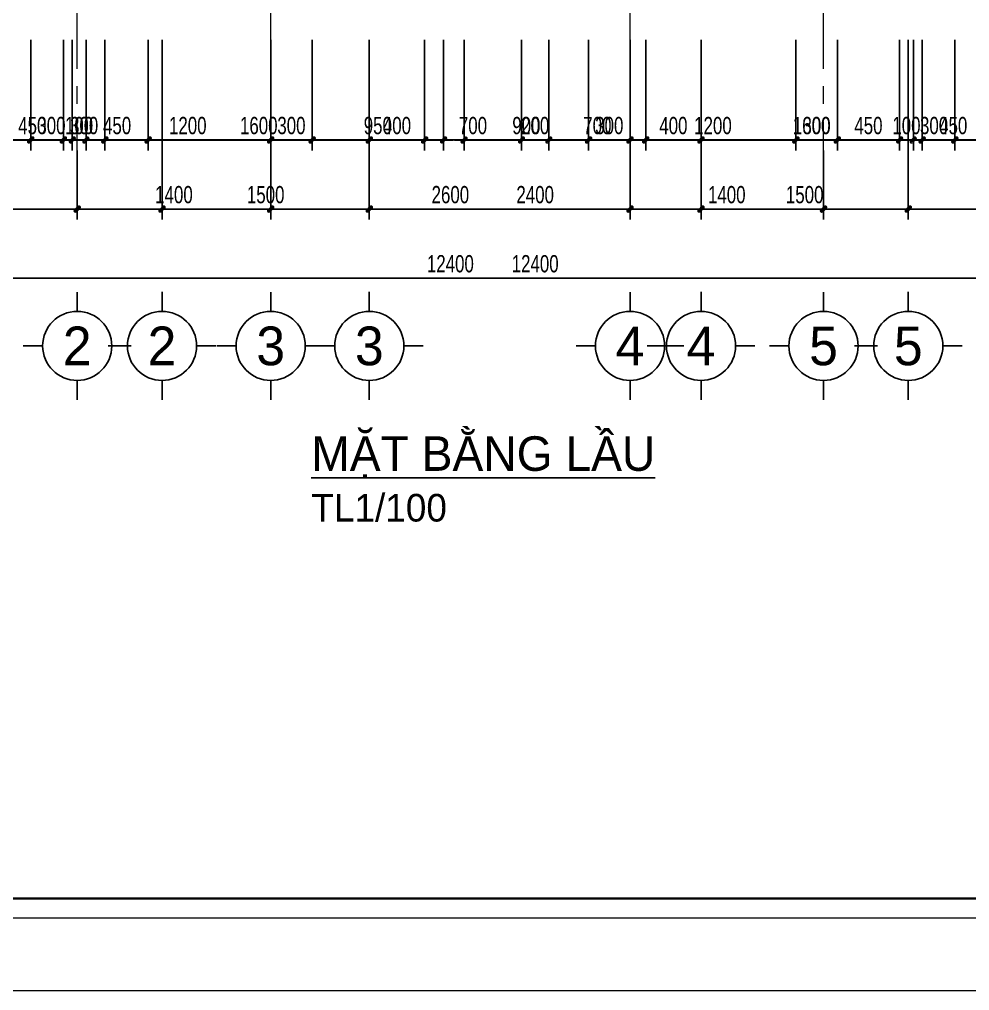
# Model space of a CAD drawing. Header units: inches. Extents: x 88947 to 296847, y 35049 to 161062.
# Drawn here: x 188830 to 195705, y 56051 to 63079 of the extents above; entities that cross this region are included whole.
import ezdxf
from ezdxf.enums import TextEntityAlignment as Align

# ---------------------------------------------------------------- set-up
doc = ezdxf.new("R2010")
doc.units = ezdxf.units.IN
doc.header["$MEASUREMENT"] = 0
doc.header["$PDMODE"] = 1
doc.linetypes.add('ACAD_ISO03W100', pattern=[30, 12, -18])
doc.linetypes.add('CENTER', pattern=[50.8, 31.75, -6.35, 6.35, -6.35])
for name, color, linetype, lineweight in [('A-Dims', 145, 'Continuous', 25), ('A-Text', 30, 'Continuous', 9), ('A-Wall', 2, 'Continuous', 35), ('DIM', 7, 'Continuous', 25), ('GHICHU', 40, 'Continuous', 18), ('KHUNG 2', 144, 'Continuous', 18), ('NETMANH', 192, 'Continuous', 18), ('TRUC', 252, 'ACAD_ISO03W100', 13)]:
    doc.layers.add(name, color=color, linetype=linetype, lineweight=lineweight)
doc.layers.add('text', color=2, linetype='Continuous')
doc.styles.add('FRANKO', font='VFRANKO.TTF')
doc.styles.add('VHELVEN', font='VHELVEN.TTF')
doc.styles.add('VNI-HELVE-CONDENSE', font='VNARIAL.TTF', dxfattribs={"width": 0.7})
doc.dimstyles.new('TAS-100', dxfattribs={"dimscale": 50, "dimtxt": 2.5, "dimasz": 0.7, "dimexe": 1.5, "dimexo": 1.5, "dimgap": 0.8, "dimtad": 1, "dimdec": 0, "dimzin": 3, "dimdsep": 46, "dimtxsty": 'VNI-HELVE-CONDENSE', "dimblk": 'TICK', "dimcen": 2.5, "dimclrt": 71, "dimazin": 2, "dimtfac": 0.75, "dimtdec": 0, "dimtix": 1, "dimtmove": 2, "dimatfit": 2, "dimldrblk": 'TICK123', "dimfxl": 1.5, "dimtolj": 1, "dimtzin": 0, "dimarcsym": 0})

# ---------------------------------------------------------------- blocks, each defined once
blk = doc.blocks.new('TICK')
at = {"layer": 'A-Dims', "color": 1}
for p, q in [((-2, 0), (2, 0)), ((0, 1.5), (0, -1.5))]:
    blk.add_line(p, q, dxfattribs=at)
at = {"layer": 'A-Dims', "color": 1, "const_width": 0.788}
blk.add_lwpolyline([(-0.33, -0.35), (0.38, 0.38)], dxfattribs=at)
at = {"layer": 'A-Dims', "color": 1, "const_width": 0.394}
for points in [[(0.24, 0.52, -0.414214), (0.52, 0.52, -1)], [(0.52, 0.52, -0.414214), (0.52, 0.24, -1)], [(-0.47, -0.21, 0.414214), (-0.47, -0.49, 1)], [(-0.47, -0.49, 0.414214), (-0.19, -0.49, 1)]]:
    blk.add_lwpolyline(points, format="xyb", dxfattribs=at)
blk = doc.blocks.new('*D310')
at = {"layer": 'Defpoints', "color": 0}
for p in [(185747.7, 62206.8), (189247.7, 62206.8), (189247.7, 61706.8)]:
    blk.add_point(p, dxfattribs=at)
at = {"layer": 'DIM', "color": 0, "lineweight": -2}
for p, q in [((185747.7, 62131.8), (185747.7, 61631.8)), ((189247.7, 62131.8), (189247.7, 61631.8)), ((185782.7, 61706.8), (189212.7, 61706.8))]:
    blk.add_line(p, q, dxfattribs=at)
at = {"layer": 'DIM', "color": 0, "lineweight": -2, "xscale": 35, "yscale": 35, "zscale": 35, "rotation": 180}
blk.add_blockref('TICK', (185747.7, 61706.8), dxfattribs=at)
at = {"layer": 'DIM', "color": 0, "lineweight": -2, "xscale": 35, "yscale": 35, "zscale": 35}
blk.add_blockref('TICK', (189247.7, 61706.8), dxfattribs=at)
at = {"layer": 'DIM', "color": 71, "insert": (187497.7, 61810.7), "char_height": 125, "attachment_point": 5, "style": 'VNI-HELVE-CONDENSE'}
blk.add_mtext('\\A1;3500', dxfattribs=at)
blk = doc.blocks.new('TICK123')
at = {"layer": 'A-Dims', "color": 1}
blk.add_lwpolyline([(0.05, 0, 0, 0.84, 0), (-2.11, 0, 8.4, 8.4, 0)], format="xyseb", dxfattribs=at)
blk = doc.blocks.new('*D311')
at = {"layer": 'Defpoints', "color": 0}
for p in [(189247.7, 62206.8), (190647.7, 62206.8), (190647.7, 61706.8)]:
    blk.add_point(p, dxfattribs=at)
at = {"layer": 'DIM', "color": 0, "lineweight": -2}
for p, q in [((189247.7, 62131.8), (189247.7, 61631.8)), ((190647.7, 62131.8), (190647.7, 61631.8)), ((189282.7, 61706.8), (190612.7, 61706.8))]:
    blk.add_line(p, q, dxfattribs=at)
at = {"layer": 'DIM', "color": 0, "lineweight": -2, "xscale": 35, "yscale": 35, "zscale": 35, "rotation": 180}
blk.add_blockref('TICK', (189247.7, 61706.8), dxfattribs=at)
at = {"layer": 'DIM', "color": 0, "lineweight": -2, "xscale": 35, "yscale": 35, "zscale": 35}
blk.add_blockref('TICK', (190647.7, 61706.8), dxfattribs=at)
at = {"layer": 'DIM', "color": 71, "insert": (189947.7, 61810.6), "char_height": 125, "attachment_point": 5, "style": 'VNI-HELVE-CONDENSE'}
blk.add_mtext('\\A1;1400', dxfattribs=at)
blk = doc.blocks.new('*D312')
at = {"layer": 'Defpoints', "color": 0}
for p in [(190647.7, 62206.8), (193247.7, 62206.8), (193247.7, 61706.8)]:
    blk.add_point(p, dxfattribs=at)
at = {"layer": 'DIM', "color": 0, "lineweight": -2}
for p, q in [((190647.7, 62131.8), (190647.7, 61631.8)), ((193247.7, 62131.8), (193247.7, 61631.8)), ((190682.7, 61706.8), (193212.7, 61706.8))]:
    blk.add_line(p, q, dxfattribs=at)
at = {"layer": 'DIM', "color": 0, "lineweight": -2, "xscale": 35, "yscale": 35, "zscale": 35, "rotation": 180}
blk.add_blockref('TICK', (190647.7, 61706.8), dxfattribs=at)
at = {"layer": 'DIM', "color": 0, "lineweight": -2, "xscale": 35, "yscale": 35, "zscale": 35}
blk.add_blockref('TICK', (193247.7, 61706.8), dxfattribs=at)
at = {"layer": 'DIM', "color": 71, "insert": (191947.7, 61810.6), "char_height": 125, "attachment_point": 5, "style": 'VNI-HELVE-CONDENSE'}
blk.add_mtext('\\A1;2600', dxfattribs=at)
blk = doc.blocks.new('*D313')
at = {"layer": 'Defpoints', "color": 0}
for p in [(193247.7, 62206.8), (194647.7, 62206.8), (194647.7, 61706.8)]:
    blk.add_point(p, dxfattribs=at)
at = {"layer": 'DIM', "color": 0, "lineweight": -2}
for p, q in [((193247.7, 62131.8), (193247.7, 61631.8)), ((194647.7, 62131.8), (194647.7, 61631.8)), ((193282.7, 61706.8), (194612.7, 61706.8))]:
    blk.add_line(p, q, dxfattribs=at)
at = {"layer": 'DIM', "color": 0, "lineweight": -2, "xscale": 35, "yscale": 35, "zscale": 35, "rotation": 180}
blk.add_blockref('TICK', (193247.7, 61706.8), dxfattribs=at)
at = {"layer": 'DIM', "color": 0, "lineweight": -2, "xscale": 35, "yscale": 35, "zscale": 35}
blk.add_blockref('TICK', (194647.7, 61706.8), dxfattribs=at)
at = {"layer": 'DIM', "color": 71, "insert": (193947.7, 61810.6), "char_height": 125, "attachment_point": 5, "style": 'VNI-HELVE-CONDENSE'}
blk.add_mtext('\\A1;1400', dxfattribs=at)
blk = doc.blocks.new('*D314')
at = {"layer": 'Defpoints', "color": 0}
for p in [(194647.7, 62206.8), (198147.7, 62206.8), (198147.7, 61706.8)]:
    blk.add_point(p, dxfattribs=at)
at = {"layer": 'DIM', "color": 0, "lineweight": -2}
for p, q in [((194647.7, 62131.8), (194647.7, 61631.8)), ((198147.7, 62131.8), (198147.7, 61631.8)), ((194682.7, 61706.8), (198112.7, 61706.8))]:
    blk.add_line(p, q, dxfattribs=at)
at = {"layer": 'DIM', "color": 0, "lineweight": -2, "xscale": 35, "yscale": 35, "zscale": 35, "rotation": 180}
blk.add_blockref('TICK', (194647.7, 61706.8), dxfattribs=at)
at = {"layer": 'DIM', "color": 0, "lineweight": -2, "xscale": 35, "yscale": 35, "zscale": 35}
blk.add_blockref('TICK', (198147.7, 61706.8), dxfattribs=at)
at = {"layer": 'DIM', "color": 71, "insert": (196397.7, 61810.7), "char_height": 125, "attachment_point": 5, "style": 'VNI-HELVE-CONDENSE'}
blk.add_mtext('\\A1;3500', dxfattribs=at)
blk = doc.blocks.new('*D315')
at = {"layer": 'Defpoints', "color": 0}
for p in [(185747.7, 62206.8), (198147.7, 62206.8), (198147.7, 61206.8)]:
    blk.add_point(p, dxfattribs=at)
at = {"layer": 'DIM', "color": 0, "lineweight": -2}
for p, q in [((185747.7, 62131.8), (185747.7, 61131.8)), ((198147.7, 62131.8), (198147.7, 61131.8)), ((185782.7, 61206.8), (198112.7, 61206.8))]:
    blk.add_line(p, q, dxfattribs=at)
at = {"layer": 'DIM', "color": 0, "lineweight": -2, "xscale": 35, "yscale": 35, "zscale": 35, "rotation": 180}
blk.add_blockref('TICK', (185747.7, 61206.8), dxfattribs=at)
at = {"layer": 'DIM', "color": 0, "lineweight": -2, "xscale": 35, "yscale": 35, "zscale": 35}
blk.add_blockref('TICK', (198147.7, 61206.8), dxfattribs=at)
at = {"layer": 'DIM', "color": 71, "insert": (191947.7, 61310.6), "char_height": 125, "attachment_point": 5, "style": 'VNI-HELVE-CONDENSE'}
blk.add_mtext('\\A1;12400', dxfattribs=at)
blk = doc.blocks.new('khung ten')
at = {"layer": 'A-Wall', "ltscale": 0.7}
blk.add_lwpolyline([(267204.1, -219099.4), (305804.1, -219099.4), (305804.1, -190799.4), (267204.1, -190799.4)], close=True, dxfattribs=at)
at = {"layer": 'KHUNG 2', "ltscale": 0.7}
blk.add_lwpolyline([(267004.1, -219299.4), (306004.1, -219299.4), (306004.1, -190599.4), (267004.1, -190599.4)], close=True, dxfattribs=at)
at = {"layer": 'NETMANH', "ltscale": 0.7}
blk.add_lwpolyline([(265004.1, -220042.3), (307004.1, -220042.3), (307004.1, -190342.3), (265004.1, -190342.3)], close=True, dxfattribs=at)
blk = doc.blocks.new('*D340')
at = {"layer": 'Defpoints', "color": 0}
for p in [(188697.7, 63006.8), (189147.7, 63006.8), (189147.7, 62206.8)]:
    blk.add_point(p, dxfattribs=at)
at = {"layer": 'DIM', "color": 0, "lineweight": -2}
for p, q in [((188697.7, 62931.8), (188697.7, 62131.8)), ((189147.7, 62931.8), (189147.7, 62131.8)), ((188732.7, 62206.8), (189112.7, 62206.8))]:
    blk.add_line(p, q, dxfattribs=at)
at = {"layer": 'DIM', "color": 0, "lineweight": -2, "xscale": 35, "yscale": 35, "zscale": 35, "rotation": 180}
blk.add_blockref('TICK', (188697.7, 62206.8), dxfattribs=at)
at = {"layer": 'DIM', "color": 0, "lineweight": -2, "xscale": 35, "yscale": 35, "zscale": 35}
blk.add_blockref('TICK', (189147.7, 62206.8), dxfattribs=at)
at = {"layer": 'DIM', "color": 71, "insert": (188922.7, 62310.6), "char_height": 125, "attachment_point": 5, "style": 'VNI-HELVE-CONDENSE'}
blk.add_mtext('\\A1;450', dxfattribs=at)
blk = doc.blocks.new('*D341')
at = {"layer": 'Defpoints', "color": 0}
for p in [(189447.7, 63006.8), (190647.7, 63006.8), (190647.7, 62206.8)]:
    blk.add_point(p, dxfattribs=at)
at = {"layer": 'DIM', "color": 0, "lineweight": -2}
for p, q in [((189447.7, 62931.8), (189447.7, 62131.8)), ((190647.7, 62931.8), (190647.7, 62131.8)), ((189482.7, 62206.8), (190612.7, 62206.8))]:
    blk.add_line(p, q, dxfattribs=at)
at = {"layer": 'DIM', "color": 0, "lineweight": -2, "xscale": 35, "yscale": 35, "zscale": 35, "rotation": 180}
blk.add_blockref('TICK', (189447.7, 62206.8), dxfattribs=at)
at = {"layer": 'DIM', "color": 0, "lineweight": -2, "xscale": 35, "yscale": 35, "zscale": 35}
blk.add_blockref('TICK', (190647.7, 62206.8), dxfattribs=at)
at = {"layer": 'DIM', "color": 71, "insert": (190047.7, 62310.6), "char_height": 125, "attachment_point": 5, "style": 'VNI-HELVE-CONDENSE'}
blk.add_mtext('\\A1;1200', dxfattribs=at)
blk = doc.blocks.new('*D342')
at = {"layer": 'Defpoints', "color": 0}
for p in [(190647.7, 63006.8), (190947.7, 63006.8), (190947.7, 62206.8)]:
    blk.add_point(p, dxfattribs=at)
at = {"layer": 'DIM', "color": 0, "lineweight": -2}
for p, q in [((190647.7, 62931.8), (190647.7, 62131.8)), ((190947.7, 62931.8), (190947.7, 62131.8)), ((190682.7, 62206.8), (190912.7, 62206.8))]:
    blk.add_line(p, q, dxfattribs=at)
at = {"layer": 'DIM', "color": 0, "lineweight": -2, "xscale": 35, "yscale": 35, "zscale": 35, "rotation": 180}
blk.add_blockref('TICK', (190647.7, 62206.8), dxfattribs=at)
at = {"layer": 'DIM', "color": 0, "lineweight": -2, "xscale": 35, "yscale": 35, "zscale": 35}
blk.add_blockref('TICK', (190947.7, 62206.8), dxfattribs=at)
at = {"layer": 'DIM', "color": 71, "insert": (190797.7, 62310.7), "char_height": 125, "attachment_point": 5, "style": 'VNI-HELVE-CONDENSE'}
blk.add_mtext('\\A1;300', dxfattribs=at)
blk = doc.blocks.new('*D343')
at = {"layer": 'Defpoints', "color": 0}
for p in [(190947.7, 63006.8), (191897.7, 63006.8), (191897.7, 62206.8)]:
    blk.add_point(p, dxfattribs=at)
at = {"layer": 'DIM', "color": 0, "lineweight": -2}
for p, q in [((190947.7, 62931.8), (190947.7, 62131.8)), ((191897.7, 62931.8), (191897.7, 62131.8)), ((190982.7, 62206.8), (191862.7, 62206.8))]:
    blk.add_line(p, q, dxfattribs=at)
at = {"layer": 'DIM', "color": 0, "lineweight": -2, "xscale": 35, "yscale": 35, "zscale": 35, "rotation": 180}
blk.add_blockref('TICK', (190947.7, 62206.8), dxfattribs=at)
at = {"layer": 'DIM', "color": 0, "lineweight": -2, "xscale": 35, "yscale": 35, "zscale": 35}
blk.add_blockref('TICK', (191897.7, 62206.8), dxfattribs=at)
at = {"layer": 'DIM', "color": 71, "insert": (191422.7, 62310.6), "char_height": 125, "attachment_point": 5, "style": 'VNI-HELVE-CONDENSE'}
blk.add_mtext('\\A1;950', dxfattribs=at)
blk = doc.blocks.new('*D344')
at = {"layer": 'Defpoints', "color": 0}
for p in [(192047.7, 63006.8), (192947.7, 63006.8), (192947.7, 62206.8)]:
    blk.add_point(p, dxfattribs=at)
at = {"layer": 'DIM', "color": 0, "lineweight": -2}
for p, q in [((192047.7, 62931.8), (192047.7, 62131.8)), ((192947.7, 62931.8), (192947.7, 62131.8)), ((192082.7, 62206.8), (192912.7, 62206.8))]:
    blk.add_line(p, q, dxfattribs=at)
at = {"layer": 'DIM', "color": 0, "lineweight": -2, "xscale": 35, "yscale": 35, "zscale": 35, "rotation": 180}
blk.add_blockref('TICK', (192047.7, 62206.8), dxfattribs=at)
at = {"layer": 'DIM', "color": 0, "lineweight": -2, "xscale": 35, "yscale": 35, "zscale": 35}
blk.add_blockref('TICK', (192947.7, 62206.8), dxfattribs=at)
at = {"layer": 'DIM', "color": 71, "insert": (192497.7, 62310.6), "char_height": 125, "attachment_point": 5, "style": 'VNI-HELVE-CONDENSE'}
blk.add_mtext('\\A1;900', dxfattribs=at)
blk = doc.blocks.new('*D345')
at = {"layer": 'Defpoints', "color": 0}
for p in [(192947.7, 63006.8), (193247.7, 63006.8), (193247.7, 62206.8)]:
    blk.add_point(p, dxfattribs=at)
at = {"layer": 'DIM', "color": 0, "lineweight": -2}
for p, q in [((192947.7, 62931.8), (192947.7, 62131.8)), ((193247.7, 62931.8), (193247.7, 62131.8)), ((192982.7, 62206.8), (193212.7, 62206.8))]:
    blk.add_line(p, q, dxfattribs=at)
at = {"layer": 'DIM', "color": 0, "lineweight": -2, "xscale": 35, "yscale": 35, "zscale": 35, "rotation": 180}
blk.add_blockref('TICK', (192947.7, 62206.8), dxfattribs=at)
at = {"layer": 'DIM', "color": 0, "lineweight": -2, "xscale": 35, "yscale": 35, "zscale": 35}
blk.add_blockref('TICK', (193247.7, 62206.8), dxfattribs=at)
at = {"layer": 'DIM', "color": 71, "insert": (193097.7, 62310.7), "char_height": 125, "attachment_point": 5, "style": 'VNI-HELVE-CONDENSE'}
blk.add_mtext('\\A1;300', dxfattribs=at)
blk = doc.blocks.new('*D346')
at = {"layer": 'Defpoints', "color": 0}
for p in [(193247.7, 63006.8), (194447.7, 63006.8), (194447.7, 62206.8)]:
    blk.add_point(p, dxfattribs=at)
at = {"layer": 'DIM', "color": 0, "lineweight": -2}
for p, q in [((193247.7, 62931.8), (193247.7, 62131.8)), ((194447.7, 62931.8), (194447.7, 62131.8)), ((193282.7, 62206.8), (194412.7, 62206.8))]:
    blk.add_line(p, q, dxfattribs=at)
at = {"layer": 'DIM', "color": 0, "lineweight": -2, "xscale": 35, "yscale": 35, "zscale": 35, "rotation": 180}
blk.add_blockref('TICK', (193247.7, 62206.8), dxfattribs=at)
at = {"layer": 'DIM', "color": 0, "lineweight": -2, "xscale": 35, "yscale": 35, "zscale": 35}
blk.add_blockref('TICK', (194447.7, 62206.8), dxfattribs=at)
at = {"layer": 'DIM', "color": 71, "insert": (193847.7, 62310.6), "char_height": 125, "attachment_point": 5, "style": 'VNI-HELVE-CONDENSE'}
blk.add_mtext('\\A1;1200', dxfattribs=at)
blk = doc.blocks.new('*D347')
at = {"layer": 'Defpoints', "color": 0}
for p in [(194747.7, 63006.8), (195197.7, 63006.8), (195197.7, 62206.8)]:
    blk.add_point(p, dxfattribs=at)
at = {"layer": 'DIM', "color": 0, "lineweight": -2}
for p, q in [((194747.7, 62931.8), (194747.7, 62131.8)), ((195197.7, 62931.8), (195197.7, 62131.8)), ((194782.7, 62206.8), (195162.7, 62206.8))]:
    blk.add_line(p, q, dxfattribs=at)
at = {"layer": 'DIM', "color": 0, "lineweight": -2, "xscale": 35, "yscale": 35, "zscale": 35, "rotation": 180}
blk.add_blockref('TICK', (194747.7, 62206.8), dxfattribs=at)
at = {"layer": 'DIM', "color": 0, "lineweight": -2, "xscale": 35, "yscale": 35, "zscale": 35}
blk.add_blockref('TICK', (195197.7, 62206.8), dxfattribs=at)
at = {"layer": 'DIM', "color": 71, "insert": (194972.7, 62310.6), "char_height": 125, "attachment_point": 5, "style": 'VNI-HELVE-CONDENSE'}
blk.add_mtext('\\A1;450', dxfattribs=at)
blk = doc.blocks.new('*D348')
at = {"layer": 'Defpoints', "color": 0}
for p in [(195197.7, 63006.8), (195297.7, 63006.8), (195297.7, 62206.8)]:
    blk.add_point(p, dxfattribs=at)
at = {"layer": 'DIM', "color": 0, "lineweight": -2}
for p, q in [((195197.7, 62931.8), (195197.7, 62131.8)), ((195297.7, 62931.8), (195297.7, 62131.8)), ((195162.7, 62206.8), (195127.7, 62206.8)), ((195197.7, 62206.8), (195297.7, 62206.8)), ((195332.7, 62206.8), (195367.7, 62206.8))]:
    blk.add_line(p, q, dxfattribs=at)
at = {"layer": 'DIM', "color": 0, "lineweight": -2, "xscale": 35, "yscale": 35, "zscale": 35}
blk.add_blockref('TICK', (195197.7, 62206.8), dxfattribs=at)
at = {"layer": 'DIM', "color": 0, "lineweight": -2, "xscale": 35, "yscale": 35, "zscale": 35, "rotation": 180}
blk.add_blockref('TICK', (195297.7, 62206.8), dxfattribs=at)
at = {"layer": 'DIM', "color": 71, "insert": (195247.7, 62310.6), "char_height": 125, "attachment_point": 5, "style": 'VNI-HELVE-CONDENSE'}
blk.add_mtext('\\A1;100', dxfattribs=at)
blk = doc.blocks.new('*D349')
at = {"layer": 'Defpoints', "color": 0}
for p in [(195297.7, 63006.8), (195597.7, 63006.8), (195597.7, 62206.8)]:
    blk.add_point(p, dxfattribs=at)
at = {"layer": 'DIM', "color": 0, "lineweight": -2}
for p, q in [((195297.7, 62931.8), (195297.7, 62131.8)), ((195597.7, 62931.8), (195597.7, 62131.8)), ((195332.7, 62206.8), (195562.7, 62206.8))]:
    blk.add_line(p, q, dxfattribs=at)
at = {"layer": 'DIM', "color": 0, "lineweight": -2, "xscale": 35, "yscale": 35, "zscale": 35, "rotation": 180}
blk.add_blockref('TICK', (195297.7, 62206.8), dxfattribs=at)
at = {"layer": 'DIM', "color": 0, "lineweight": -2, "xscale": 35, "yscale": 35, "zscale": 35}
blk.add_blockref('TICK', (195597.7, 62206.8), dxfattribs=at)
at = {"layer": 'DIM', "color": 71, "insert": (195447.7, 62310.7), "char_height": 125, "attachment_point": 5, "style": 'VNI-HELVE-CONDENSE'}
blk.add_mtext('\\A1;300', dxfattribs=at)
blk = doc.blocks.new('*D350')
at = {"layer": 'Defpoints', "color": 0}
for p in [(195597.7, 63006.8), (197097.7, 63006.8), (197097.7, 62206.8)]:
    blk.add_point(p, dxfattribs=at)
at = {"layer": 'DIM', "color": 0, "lineweight": -2}
for p, q in [((195597.7, 62931.8), (195597.7, 62131.8)), ((197097.7, 62931.8), (197097.7, 62131.8)), ((195632.7, 62206.8), (197062.7, 62206.8))]:
    blk.add_line(p, q, dxfattribs=at)
at = {"layer": 'DIM', "color": 0, "lineweight": -2, "xscale": 35, "yscale": 35, "zscale": 35, "rotation": 180}
blk.add_blockref('TICK', (195597.7, 62206.8), dxfattribs=at)
at = {"layer": 'DIM', "color": 0, "lineweight": -2, "xscale": 35, "yscale": 35, "zscale": 35}
blk.add_blockref('TICK', (197097.7, 62206.8), dxfattribs=at)
at = {"layer": 'DIM', "color": 71, "insert": (196347.7, 62310.6), "char_height": 125, "attachment_point": 5, "style": 'VNI-HELVE-CONDENSE'}
blk.add_mtext('\\A1;1500', dxfattribs=at)
blk = doc.blocks.new('TRUCCOT')
for p, q in [((0, -140), (0, 0)), ((-250, -390), (-390, -390)), ((250, -390), (390, -390)), ((0, -640), (0, -780))]:
    blk.add_line(p, q)
blk.add_circle((0, -390), 250)
at = {"layer": 'GHICHU', "style": 'VHELVEN'}
blk.add_attdef('TRUC', text='', height=280, dxfattribs=at).set_placement((0, -390), align=Align.MIDDLE_CENTER)
blk = doc.blocks.new('*D397')
at = {"layer": 'Defpoints', "color": 0}
for p in [(189147.7, 63006.8), (189447.7, 63006.8), (189447.7, 62206.8)]:
    blk.add_point(p, dxfattribs=at)
at = {"layer": 'DIM', "color": 0, "lineweight": -2}
for p, q in [((189147.7, 62931.8), (189147.7, 62131.8)), ((189447.7, 62931.8), (189447.7, 62131.8)), ((189182.7, 62206.8), (189412.7, 62206.8))]:
    blk.add_line(p, q, dxfattribs=at)
at = {"layer": 'DIM', "color": 0, "lineweight": -2, "xscale": 35, "yscale": 35, "zscale": 35, "rotation": 180}
blk.add_blockref('TICK', (189147.7, 62206.8), dxfattribs=at)
at = {"layer": 'DIM', "color": 0, "lineweight": -2, "xscale": 35, "yscale": 35, "zscale": 35}
blk.add_blockref('TICK', (189447.7, 62206.8), dxfattribs=at)
at = {"layer": 'DIM', "color": 71, "insert": (189297.7, 62310.7), "char_height": 125, "attachment_point": 5, "style": 'VNI-HELVE-CONDENSE'}
blk.add_mtext('\\A1;300', dxfattribs=at)
blk = doc.blocks.new('*D398')
at = {"layer": 'Defpoints', "color": 0}
for p in [(194447.7, 63006.8), (194747.7, 63006.8), (194747.7, 62206.8)]:
    blk.add_point(p, dxfattribs=at)
at = {"layer": 'DIM', "color": 0, "lineweight": -2}
for p, q in [((194447.7, 62931.8), (194447.7, 62131.8)), ((194747.7, 62931.8), (194747.7, 62131.8)), ((194482.7, 62206.8), (194712.7, 62206.8))]:
    blk.add_line(p, q, dxfattribs=at)
at = {"layer": 'DIM', "color": 0, "lineweight": -2, "xscale": 35, "yscale": 35, "zscale": 35, "rotation": 180}
blk.add_blockref('TICK', (194447.7, 62206.8), dxfattribs=at)
at = {"layer": 'DIM', "color": 0, "lineweight": -2, "xscale": 35, "yscale": 35, "zscale": 35}
blk.add_blockref('TICK', (194747.7, 62206.8), dxfattribs=at)
at = {"layer": 'DIM', "color": 71, "insert": (194597.7, 62310.7), "char_height": 125, "attachment_point": 5, "style": 'VNI-HELVE-CONDENSE'}
blk.add_mtext('\\A1;300', dxfattribs=at)
blk = doc.blocks.new('*D3021')
at = {"layer": 'Defpoints', "color": 0}
for p in [(150, -31652.1), (3650, -31652.1), (3650, -32952.1)]:
    blk.add_point(p, dxfattribs=at)
at = {"layer": 'DIM', "color": 0, "lineweight": -2}
for p, q in [((150, -31727.1), (150, -33027.1)), ((3650, -31727.1), (3650, -33027.1)), ((185, -32952.1), (3615, -32952.1))]:
    blk.add_line(p, q, dxfattribs=at)
at = {"layer": 'DIM', "color": 0, "lineweight": -2, "xscale": 35, "yscale": 35, "zscale": 35, "rotation": 180}
blk.add_blockref('TICK', (150, -32952.1), dxfattribs=at)
at = {"layer": 'DIM', "color": 0, "lineweight": -2, "xscale": 35, "yscale": 35, "zscale": 35}
blk.add_blockref('TICK', (3650, -32952.1), dxfattribs=at)
at = {"layer": 'DIM', "color": 71, "insert": (1900, -32848.3), "char_height": 125, "attachment_point": 5, "style": 'VNI-HELVE-CONDENSE'}
blk.add_mtext('\\A1;3500', dxfattribs=at)
blk = doc.blocks.new('*D3022')
at = {"layer": 'Defpoints', "color": 0}
for p in [(3650, -31652.1), (5150, -31652.1), (5150, -32952.1)]:
    blk.add_point(p, dxfattribs=at)
at = {"layer": 'DIM', "color": 0, "lineweight": -2}
for p, q in [((3650, -31727.1), (3650, -33027.1)), ((5150, -31727.1), (5150, -33027.1)), ((3685, -32952.1), (5115, -32952.1))]:
    blk.add_line(p, q, dxfattribs=at)
at = {"layer": 'DIM', "color": 0, "lineweight": -2, "xscale": 35, "yscale": 35, "zscale": 35, "rotation": 180}
blk.add_blockref('TICK', (3650, -32952.1), dxfattribs=at)
at = {"layer": 'DIM', "color": 0, "lineweight": -2, "xscale": 35, "yscale": 35, "zscale": 35}
blk.add_blockref('TICK', (5150, -32952.1), dxfattribs=at)
at = {"layer": 'DIM', "color": 71, "insert": (4400, -32848.4), "char_height": 125, "attachment_point": 5, "style": 'VNI-HELVE-CONDENSE'}
blk.add_mtext('\\A1;1500', dxfattribs=at)
blk = doc.blocks.new('*D3023')
at = {"layer": 'Defpoints', "color": 0}
for p in [(5150, -31652.1), (7550, -31652.1), (7550, -32952.1)]:
    blk.add_point(p, dxfattribs=at)
at = {"layer": 'DIM', "color": 0, "lineweight": -2}
for p, q in [((5150, -31727.1), (5150, -33027.1)), ((7550, -31727.1), (7550, -33027.1)), ((5185, -32952.1), (7515, -32952.1))]:
    blk.add_line(p, q, dxfattribs=at)
at = {"layer": 'DIM', "color": 0, "lineweight": -2, "xscale": 35, "yscale": 35, "zscale": 35, "rotation": 180}
blk.add_blockref('TICK', (5150, -32952.1), dxfattribs=at)
at = {"layer": 'DIM', "color": 0, "lineweight": -2, "xscale": 35, "yscale": 35, "zscale": 35}
blk.add_blockref('TICK', (7550, -32952.1), dxfattribs=at)
at = {"layer": 'DIM', "color": 71, "insert": (6350, -32848.4), "char_height": 125, "attachment_point": 5, "style": 'VNI-HELVE-CONDENSE'}
blk.add_mtext('\\A1;2400', dxfattribs=at)
blk = doc.blocks.new('*D3024')
at = {"layer": 'Defpoints', "color": 0}
for p in [(7550, -31652.1), (9050, -31652.1), (9050, -32952.1)]:
    blk.add_point(p, dxfattribs=at)
at = {"layer": 'DIM', "color": 0, "lineweight": -2}
for p, q in [((7550, -31727.1), (7550, -33027.1)), ((9050, -31727.1), (9050, -33027.1)), ((7585, -32952.1), (9015, -32952.1))]:
    blk.add_line(p, q, dxfattribs=at)
at = {"layer": 'DIM', "color": 0, "lineweight": -2, "xscale": 35, "yscale": 35, "zscale": 35, "rotation": 180}
blk.add_blockref('TICK', (7550, -32952.1), dxfattribs=at)
at = {"layer": 'DIM', "color": 0, "lineweight": -2, "xscale": 35, "yscale": 35, "zscale": 35}
blk.add_blockref('TICK', (9050, -32952.1), dxfattribs=at)
at = {"layer": 'DIM', "color": 71, "insert": (8300, -32848.4), "char_height": 125, "attachment_point": 5, "style": 'VNI-HELVE-CONDENSE'}
blk.add_mtext('\\A1;1500', dxfattribs=at)
blk = doc.blocks.new('*D3025')
at = {"layer": 'Defpoints', "color": 0}
for p in [(9050, -31652.1), (12550, -31652.1), (12550, -32952.1)]:
    blk.add_point(p, dxfattribs=at)
at = {"layer": 'DIM', "color": 0, "lineweight": -2}
for p, q in [((9050, -31727.1), (9050, -33027.1)), ((12550, -31727.1), (12550, -33027.1)), ((9085, -32952.1), (12515, -32952.1))]:
    blk.add_line(p, q, dxfattribs=at)
at = {"layer": 'DIM', "color": 0, "lineweight": -2, "xscale": 35, "yscale": 35, "zscale": 35, "rotation": 180}
blk.add_blockref('TICK', (9050, -32952.1), dxfattribs=at)
at = {"layer": 'DIM', "color": 0, "lineweight": -2, "xscale": 35, "yscale": 35, "zscale": 35}
blk.add_blockref('TICK', (12550, -32952.1), dxfattribs=at)
at = {"layer": 'DIM', "color": 71, "insert": (10800, -32848.3), "char_height": 125, "attachment_point": 5, "style": 'VNI-HELVE-CONDENSE'}
blk.add_mtext('\\A1;3500', dxfattribs=at)
blk = doc.blocks.new('*D3026')
at = {"layer": 'Defpoints', "color": 0}
for p in [(150, -31652.1), (12550, -31652.1), (12550, -33452.1)]:
    blk.add_point(p, dxfattribs=at)
at = {"layer": 'DIM', "color": 0, "lineweight": -2}
for p, q in [((150, -31727.1), (150, -33527.1)), ((12550, -31727.1), (12550, -33527.1)), ((185, -33452.1), (12515, -33452.1))]:
    blk.add_line(p, q, dxfattribs=at)
at = {"layer": 'DIM', "color": 0, "lineweight": -2, "xscale": 35, "yscale": 35, "zscale": 35, "rotation": 180}
blk.add_blockref('TICK', (150, -33452.1), dxfattribs=at)
at = {"layer": 'DIM', "color": 0, "lineweight": -2, "xscale": 35, "yscale": 35, "zscale": 35}
blk.add_blockref('TICK', (12550, -33452.1), dxfattribs=at)
at = {"layer": 'DIM', "color": 71, "insert": (6350, -33348.4), "char_height": 125, "attachment_point": 5, "style": 'VNI-HELVE-CONDENSE'}
blk.add_mtext('\\A1;12400', dxfattribs=at)
blk = doc.blocks.new('*D3097')
at = {"layer": 'Defpoints', "color": 0}
for p in [(1200, -31652.1), (2700, -31652.1), (2700, -32452.1)]:
    blk.add_point(p, dxfattribs=at)
at = {"layer": 'DIM', "color": 0, "lineweight": -2}
for p, q in [((1200, -31727.1), (1200, -32527.1)), ((2700, -31727.1), (2700, -32527.1)), ((1235, -32452.1), (2665, -32452.1))]:
    blk.add_line(p, q, dxfattribs=at)
at = {"layer": 'DIM', "color": 0, "lineweight": -2, "xscale": 35, "yscale": 35, "zscale": 35, "rotation": 180}
blk.add_blockref('TICK', (1200, -32452.1), dxfattribs=at)
at = {"layer": 'DIM', "color": 0, "lineweight": -2, "xscale": 35, "yscale": 35, "zscale": 35}
blk.add_blockref('TICK', (2700, -32452.1), dxfattribs=at)
at = {"layer": 'DIM', "color": 71, "insert": (1950, -32348.4), "char_height": 125, "attachment_point": 5, "style": 'VNI-HELVE-CONDENSE'}
blk.add_mtext('\\A1;1500', dxfattribs=at)
blk = doc.blocks.new('*D3098')
at = {"layer": 'Defpoints', "color": 0}
for p in [(2700, -31652.1), (3000, -31652.1), (3000, -32452.1)]:
    blk.add_point(p, dxfattribs=at)
at = {"layer": 'DIM', "color": 0, "lineweight": -2}
for p, q in [((2700, -31727.1), (2700, -32527.1)), ((3000, -31727.1), (3000, -32527.1)), ((2735, -32452.1), (2965, -32452.1))]:
    blk.add_line(p, q, dxfattribs=at)
at = {"layer": 'DIM', "color": 0, "lineweight": -2, "xscale": 35, "yscale": 35, "zscale": 35, "rotation": 180}
blk.add_blockref('TICK', (2700, -32452.1), dxfattribs=at)
at = {"layer": 'DIM', "color": 0, "lineweight": -2, "xscale": 35, "yscale": 35, "zscale": 35}
blk.add_blockref('TICK', (3000, -32452.1), dxfattribs=at)
at = {"layer": 'DIM', "color": 71, "insert": (2850, -32348.3), "char_height": 125, "attachment_point": 5, "style": 'VNI-HELVE-CONDENSE'}
blk.add_mtext('\\A1;300', dxfattribs=at)
blk = doc.blocks.new('*D3099')
at = {"layer": 'Defpoints', "color": 0}
for p in [(3000, -31652.1), (3100, -31652.1), (3100, -32452.1)]:
    blk.add_point(p, dxfattribs=at)
at = {"layer": 'DIM', "color": 0, "lineweight": -2}
for p, q in [((3000, -31727.1), (3000, -32527.1)), ((3100, -31727.1), (3100, -32527.1)), ((2965, -32452.1), (2930, -32452.1)), ((3000, -32452.1), (3100, -32452.1)), ((3135, -32452.1), (3170, -32452.1))]:
    blk.add_line(p, q, dxfattribs=at)
at = {"layer": 'DIM', "color": 0, "lineweight": -2, "xscale": 35, "yscale": 35, "zscale": 35}
blk.add_blockref('TICK', (3000, -32452.1), dxfattribs=at)
at = {"layer": 'DIM', "color": 0, "lineweight": -2, "xscale": 35, "yscale": 35, "zscale": 35, "rotation": 180}
blk.add_blockref('TICK', (3100, -32452.1), dxfattribs=at)
at = {"layer": 'DIM', "color": 71, "insert": (3050, -32348.4), "char_height": 125, "attachment_point": 5, "style": 'VNI-HELVE-CONDENSE'}
blk.add_mtext('\\A1;100', dxfattribs=at)
blk = doc.blocks.new('*D3100')
at = {"layer": 'Defpoints', "color": 0}
for p in [(3100, -31652.1), (3550, -31652.1), (3550, -32452.1)]:
    blk.add_point(p, dxfattribs=at)
at = {"layer": 'DIM', "color": 0, "lineweight": -2}
for p, q in [((3100, -31727.1), (3100, -32527.1)), ((3550, -31727.1), (3550, -32527.1)), ((3135, -32452.1), (3515, -32452.1))]:
    blk.add_line(p, q, dxfattribs=at)
at = {"layer": 'DIM', "color": 0, "lineweight": -2, "xscale": 35, "yscale": 35, "zscale": 35, "rotation": 180}
blk.add_blockref('TICK', (3100, -32452.1), dxfattribs=at)
at = {"layer": 'DIM', "color": 0, "lineweight": -2, "xscale": 35, "yscale": 35, "zscale": 35}
blk.add_blockref('TICK', (3550, -32452.1), dxfattribs=at)
at = {"layer": 'DIM', "color": 71, "insert": (3325, -32348.4), "char_height": 125, "attachment_point": 5, "style": 'VNI-HELVE-CONDENSE'}
blk.add_mtext('\\A1;450', dxfattribs=at)
blk = doc.blocks.new('*D3101')
at = {"layer": 'Defpoints', "color": 0}
for p in [(3550, -31652.1), (5150, -31652.1), (5150, -32452.1)]:
    blk.add_point(p, dxfattribs=at)
at = {"layer": 'DIM', "color": 0, "lineweight": -2}
for p, q in [((3550, -31727.1), (3550, -32527.1)), ((5150, -31727.1), (5150, -32527.1)), ((3585, -32452.1), (5115, -32452.1))]:
    blk.add_line(p, q, dxfattribs=at)
at = {"layer": 'DIM', "color": 0, "lineweight": -2, "xscale": 35, "yscale": 35, "zscale": 35, "rotation": 180}
blk.add_blockref('TICK', (3550, -32452.1), dxfattribs=at)
at = {"layer": 'DIM', "color": 0, "lineweight": -2, "xscale": 35, "yscale": 35, "zscale": 35}
blk.add_blockref('TICK', (5150, -32452.1), dxfattribs=at)
at = {"layer": 'DIM', "color": 71, "insert": (4350, -32348.4), "char_height": 125, "attachment_point": 5, "style": 'VNI-HELVE-CONDENSE'}
blk.add_mtext('\\A1;1600', dxfattribs=at)
blk = doc.blocks.new('*D3102')
at = {"layer": 'Defpoints', "color": 0}
for p in [(5150, -31652.1), (5550, -31652.1), (5550, -32452.1)]:
    blk.add_point(p, dxfattribs=at)
at = {"layer": 'DIM', "color": 0, "lineweight": -2}
for p, q in [((5150, -31727.1), (5150, -32527.1)), ((5550, -31727.1), (5550, -32527.1)), ((5185, -32452.1), (5515, -32452.1))]:
    blk.add_line(p, q, dxfattribs=at)
at = {"layer": 'DIM', "color": 0, "lineweight": -2, "xscale": 35, "yscale": 35, "zscale": 35, "rotation": 180}
blk.add_blockref('TICK', (5150, -32452.1), dxfattribs=at)
at = {"layer": 'DIM', "color": 0, "lineweight": -2, "xscale": 35, "yscale": 35, "zscale": 35}
blk.add_blockref('TICK', (5550, -32452.1), dxfattribs=at)
at = {"layer": 'DIM', "color": 71, "insert": (5350, -32348.4), "char_height": 125, "attachment_point": 5, "style": 'VNI-HELVE-CONDENSE'}
blk.add_mtext('\\A1;400', dxfattribs=at)
blk = doc.blocks.new('*D3103')
at = {"layer": 'Defpoints', "color": 0}
for p in [(5550, -31652.1), (6250, -31652.1), (6250, -32452.1)]:
    blk.add_point(p, dxfattribs=at)
at = {"layer": 'DIM', "color": 0, "lineweight": -2}
for p, q in [((5550, -31727.1), (5550, -32527.1)), ((6250, -31727.1), (6250, -32527.1)), ((5585, -32452.1), (6215, -32452.1))]:
    blk.add_line(p, q, dxfattribs=at)
at = {"layer": 'DIM', "color": 0, "lineweight": -2, "xscale": 35, "yscale": 35, "zscale": 35, "rotation": 180}
blk.add_blockref('TICK', (5550, -32452.1), dxfattribs=at)
at = {"layer": 'DIM', "color": 0, "lineweight": -2, "xscale": 35, "yscale": 35, "zscale": 35}
blk.add_blockref('TICK', (6250, -32452.1), dxfattribs=at)
at = {"layer": 'DIM', "color": 71, "insert": (5900, -32348.4), "char_height": 125, "attachment_point": 5, "style": 'VNI-HELVE-CONDENSE'}
blk.add_mtext('\\A1;700', dxfattribs=at)
blk = doc.blocks.new('*D3104')
at = {"layer": 'Defpoints', "color": 0}
for p in [(6250, -31652.1), (6450, -31652.1), (6450, -32452.1)]:
    blk.add_point(p, dxfattribs=at)
at = {"layer": 'DIM', "color": 0, "lineweight": -2}
for p, q in [((6250, -31727.1), (6250, -32527.1)), ((6450, -31727.1), (6450, -32527.1)), ((6215, -32452.1), (6180, -32452.1)), ((6250, -32452.1), (6450, -32452.1)), ((6485, -32452.1), (6520, -32452.1))]:
    blk.add_line(p, q, dxfattribs=at)
at = {"layer": 'DIM', "color": 0, "lineweight": -2, "xscale": 35, "yscale": 35, "zscale": 35}
blk.add_blockref('TICK', (6250, -32452.1), dxfattribs=at)
at = {"layer": 'DIM', "color": 0, "lineweight": -2, "xscale": 35, "yscale": 35, "zscale": 35, "rotation": 180}
blk.add_blockref('TICK', (6450, -32452.1), dxfattribs=at)
at = {"layer": 'DIM', "color": 71, "insert": (6350, -32348.4), "char_height": 125, "attachment_point": 5, "style": 'VNI-HELVE-CONDENSE'}
blk.add_mtext('\\A1;200', dxfattribs=at)
blk = doc.blocks.new('*D3105')
at = {"layer": 'Defpoints', "color": 0}
for p in [(6450, -31652.1), (7150, -31652.1), (7150, -32452.1)]:
    blk.add_point(p, dxfattribs=at)
at = {"layer": 'DIM', "color": 0, "lineweight": -2}
for p, q in [((6450, -31727.1), (6450, -32527.1)), ((7150, -31727.1), (7150, -32527.1)), ((6485, -32452.1), (7115, -32452.1))]:
    blk.add_line(p, q, dxfattribs=at)
at = {"layer": 'DIM', "color": 0, "lineweight": -2, "xscale": 35, "yscale": 35, "zscale": 35, "rotation": 180}
blk.add_blockref('TICK', (6450, -32452.1), dxfattribs=at)
at = {"layer": 'DIM', "color": 0, "lineweight": -2, "xscale": 35, "yscale": 35, "zscale": 35}
blk.add_blockref('TICK', (7150, -32452.1), dxfattribs=at)
at = {"layer": 'DIM', "color": 71, "insert": (6800, -32348.4), "char_height": 125, "attachment_point": 5, "style": 'VNI-HELVE-CONDENSE'}
blk.add_mtext('\\A1;700', dxfattribs=at)
blk = doc.blocks.new('*D3106')
at = {"layer": 'Defpoints', "color": 0}
for p in [(7150, -31652.1), (7550, -31652.1), (7550, -32452.1)]:
    blk.add_point(p, dxfattribs=at)
at = {"layer": 'DIM', "color": 0, "lineweight": -2}
for p, q in [((7150, -31727.1), (7150, -32527.1)), ((7550, -31727.1), (7550, -32527.1)), ((7185, -32452.1), (7515, -32452.1))]:
    blk.add_line(p, q, dxfattribs=at)
at = {"layer": 'DIM', "color": 0, "lineweight": -2, "xscale": 35, "yscale": 35, "zscale": 35, "rotation": 180}
blk.add_blockref('TICK', (7150, -32452.1), dxfattribs=at)
at = {"layer": 'DIM', "color": 0, "lineweight": -2, "xscale": 35, "yscale": 35, "zscale": 35}
blk.add_blockref('TICK', (7550, -32452.1), dxfattribs=at)
at = {"layer": 'DIM', "color": 71, "insert": (7350, -32348.4), "char_height": 125, "attachment_point": 5, "style": 'VNI-HELVE-CONDENSE'}
blk.add_mtext('\\A1;400', dxfattribs=at)
blk = doc.blocks.new('*D3107')
at = {"layer": 'Defpoints', "color": 0}
for p in [(7550, -31652.1), (9150, -31652.1), (9150, -32452.1)]:
    blk.add_point(p, dxfattribs=at)
at = {"layer": 'DIM', "color": 0, "lineweight": -2}
for p, q in [((7550, -31727.1), (7550, -32527.1)), ((9150, -31727.1), (9150, -32527.1)), ((7585, -32452.1), (9115, -32452.1))]:
    blk.add_line(p, q, dxfattribs=at)
at = {"layer": 'DIM', "color": 0, "lineweight": -2, "xscale": 35, "yscale": 35, "zscale": 35, "rotation": 180}
blk.add_blockref('TICK', (7550, -32452.1), dxfattribs=at)
at = {"layer": 'DIM', "color": 0, "lineweight": -2, "xscale": 35, "yscale": 35, "zscale": 35}
blk.add_blockref('TICK', (9150, -32452.1), dxfattribs=at)
at = {"layer": 'DIM', "color": 71, "insert": (8350, -32348.4), "char_height": 125, "attachment_point": 5, "style": 'VNI-HELVE-CONDENSE'}
blk.add_mtext('\\A1;1600', dxfattribs=at)
blk = doc.blocks.new('*D3108')
at = {"layer": 'Defpoints', "color": 0}
for p in [(9150, -31652.1), (9600, -31652.1), (9600, -32452.1)]:
    blk.add_point(p, dxfattribs=at)
at = {"layer": 'DIM', "color": 0, "lineweight": -2}
for p, q in [((9150, -31727.1), (9150, -32527.1)), ((9600, -31727.1), (9600, -32527.1)), ((9185, -32452.1), (9565, -32452.1))]:
    blk.add_line(p, q, dxfattribs=at)
at = {"layer": 'DIM', "color": 0, "lineweight": -2, "xscale": 35, "yscale": 35, "zscale": 35, "rotation": 180}
blk.add_blockref('TICK', (9150, -32452.1), dxfattribs=at)
at = {"layer": 'DIM', "color": 0, "lineweight": -2, "xscale": 35, "yscale": 35, "zscale": 35}
blk.add_blockref('TICK', (9600, -32452.1), dxfattribs=at)
at = {"layer": 'DIM', "color": 71, "insert": (9375, -32348.4), "char_height": 125, "attachment_point": 5, "style": 'VNI-HELVE-CONDENSE'}
blk.add_mtext('\\A1;450', dxfattribs=at)
blk = doc.blocks.new('A$C4B9C0102')
at = {"layer": 'DIM'}
ref = blk.add_blockref('TRUCCOT', (3650, -33552.1), dxfattribs=at)
ref.add_attrib('TRUC', '2', dxfattribs={"layer": 'GHICHU', "height": 280, "style": 'FRANKO'}).set_placement((3650, -33942.1), align=Align.MIDDLE_CENTER)
ref = blk.add_blockref('TRUCCOT', (5150, -33552.1), dxfattribs=at)
ref.add_attrib('TRUC', '3', dxfattribs={"layer": 'GHICHU', "height": 280, "style": 'FRANKO'}).set_placement((5150, -33942.1), align=Align.MIDDLE_CENTER)
ref = blk.add_blockref('TRUCCOT', (7550, -33552.1), dxfattribs=at)
ref.add_attrib('TRUC', '4', dxfattribs={"layer": 'GHICHU', "height": 280, "style": 'FRANKO'}).set_placement((7550, -33942.1), align=Align.MIDDLE_CENTER)
ref = blk.add_blockref('TRUCCOT', (9050, -33552.1), dxfattribs=at)
ref.add_attrib('TRUC', '5', dxfattribs={"layer": 'GHICHU', "height": 280, "style": 'FRANKO'}).set_placement((9050, -33942.1), align=Align.MIDDLE_CENTER)
for base, p1, p2, picture, middle in [((3650, -32952.1), (150, -31652.1), (3650, -31652.1), '*D3021', (1900, -32848.3)), ((12550, -33452.1), (150, -31652.1), (12550, -31652.1), '*D3026', (6350, -33348.4)), ((2700, -32452.1), (1200, -31652.1), (2700, -31652.1), '*D3097', (1950, -32348.4)), ((3000, -32452.1), (2700, -31652.1), (3000, -31652.1), '*D3098', (2850, -32348.3)), ((3100, -32452.1), (3000, -31652.1), (3100, -31652.1), '*D3099', (3050, -32348.4)), ((3550, -32452.1), (3100, -31652.1), (3550, -31652.1), '*D3100', (3325, -32348.4)), ((5150, -32452.1), (3550, -31652.1), (5150, -31652.1), '*D3101', (4350, -32348.4)), ((5150, -32952.1), (3650, -31652.1), (5150, -31652.1), '*D3022', (4400, -32848.4)), ((7550, -32952.1), (5150, -31652.1), (7550, -31652.1), '*D3023', (6350, -32848.4)), ((5550, -32452.1), (5150, -31652.1), (5550, -31652.1), '*D3102', (5350, -32348.4)), ((6250, -32452.1), (5550, -31652.1), (6250, -31652.1), '*D3103', (5900, -32348.4)), ((6450, -32452.1), (6250, -31652.1), (6450, -31652.1), '*D3104', (6350, -32348.4)), ((7150, -32452.1), (6450, -31652.1), (7150, -31652.1), '*D3105', (6800, -32348.4)), ((7550, -32452.1), (7150, -31652.1), (7550, -31652.1), '*D3106', (7350, -32348.4)), ((9050, -32952.1), (7550, -31652.1), (9050, -31652.1), '*D3024', (8300, -32848.4)), ((9150, -32452.1), (7550, -31652.1), (9150, -31652.1), '*D3107', (8350, -32348.4)), ((12550, -32952.1), (9050, -31652.1), (12550, -31652.1), '*D3025', (10800, -32848.3)), ((9600, -32452.1), (9150, -31652.1), (9600, -31652.1), '*D3108', (9375, -32348.4))]:
    dim = blk.add_linear_dim(base=base, p1=p1, p2=p2, dimstyle='TAS-100', dxfattribs=at)
    dim.commit()
    dim.dimension.update_dxf_attribs({"geometry": picture, "text_midpoint": middle})

msp = doc.modelspace()

# ---------------------------------------------------------------- linework, layer by layer
at = {"layer": 'TRUC', "linetype": 'CENTER', "ltscale": 20}
for points in [[(189247.7, 61706.8), (189247.7, 74206.8)], [(190647.7, 61706.8), (190647.7, 74206.8)], [(193247.7, 61706.8), (193247.7, 74206.8)], [(194647.7, 61706.8), (194647.7, 74206.8)]]:
    msp.add_lwpolyline(points, dxfattribs=at)

# ---------------------------------------------------------------- block references
at = {"layer": 'A-Text', "xscale": 0.7071428571362048, "yscale": 0.7071428573544836, "zscale": 0.7071428573664265}
msp.add_blockref('khung ten', (-9348.5, 211652.7), dxfattribs=at)
at = {"layer": 'DIM'}
msp.add_blockref('A$C4B9C0102', (186211.3, 94659), dxfattribs=at)
ref = msp.add_blockref('TRUCCOT', (189247.7, 61106.8), dxfattribs=at)
ref.add_attrib('TRUC', '2', dxfattribs={"layer": 'GHICHU', "height": 280, "style": 'FRANKO'}).set_placement((189247.7, 60716.8), align=Align.MIDDLE_CENTER)
ref = msp.add_blockref('TRUCCOT', (190647.7, 61106.8), dxfattribs=at)
ref.add_attrib('TRUC', '3', dxfattribs={"layer": 'GHICHU', "height": 280, "style": 'FRANKO'}).set_placement((190647.7, 60716.8), align=Align.MIDDLE_CENTER)
ref = msp.add_blockref('TRUCCOT', (193247.7, 61106.8), dxfattribs=at)
ref.add_attrib('TRUC', '4', dxfattribs={"layer": 'GHICHU', "height": 280, "style": 'FRANKO'}).set_placement((193247.7, 60716.8), align=Align.MIDDLE_CENTER)
ref = msp.add_blockref('TRUCCOT', (194647.7, 61106.8), dxfattribs=at)
ref.add_attrib('TRUC', '5', dxfattribs={"layer": 'GHICHU', "height": 280, "style": 'FRANKO'}).set_placement((194647.7, 60716.8), align=Align.MIDDLE_CENTER)

# ---------------------------------------------------------------- texts
at = {"layer": 'text', "insert": (190941.5, 60062.4), "char_height": 250, "width": 3670.646, "attachment_point": 1, "style": 'FRANKO'}
msp.add_mtext('{\\LMAËT BAÈNG LAÀU \\P\\H0.8x;\\lTL1/100}', dxfattribs=at)

# ---------------------------------------------------------------- dimensions: what is measured, and where the dimension line sits
at = {"layer": 'DIM'}
for base, p1, p2, picture, middle in [((189147.7, 62206.8), (188697.7, 63006.8), (189147.7, 63006.8), '*D340', (188922.7, 62310.6)), ((189447.7, 62206.8), (189147.7, 63006.8), (189447.7, 63006.8), '*D397', (189297.7, 62310.7)), ((190647.7, 62206.8), (189447.7, 63006.8), (190647.7, 63006.8), '*D341', (190047.7, 62310.6)), ((190947.7, 62206.8), (190647.7, 63006.8), (190947.7, 63006.8), '*D342', (190797.7, 62310.7)), ((191897.7, 62206.8), (190947.7, 63006.8), (191897.7, 63006.8), '*D343', (191422.7, 62310.6)), ((192947.7, 62206.8), (192047.7, 63006.8), (192947.7, 63006.8), '*D344', (192497.7, 62310.6)), ((193247.7, 62206.8), (192947.7, 63006.8), (193247.7, 63006.8), '*D345', (193097.7, 62310.7)), ((194447.7, 62206.8), (193247.7, 63006.8), (194447.7, 63006.8), '*D346', (193847.7, 62310.6)), ((194747.7, 62206.8), (194447.7, 63006.8), (194747.7, 63006.8), '*D398', (194597.7, 62310.7)), ((195197.7, 62206.8), (194747.7, 63006.8), (195197.7, 63006.8), '*D347', (194972.7, 62310.6)), ((195297.7, 62206.8), (195197.7, 63006.8), (195297.7, 63006.8), '*D348', (195247.7, 62310.6)), ((195597.7, 62206.8), (195297.7, 63006.8), (195597.7, 63006.8), '*D349', (195447.7, 62310.7)), ((197097.7, 62206.8), (195597.7, 63006.8), (197097.7, 63006.8), '*D350', (196347.7, 62310.6)), ((189247.7, 61706.8), (185747.7, 62206.8), (189247.7, 62206.8), '*D310', (187497.7, 61810.7)), ((198147.7, 61206.8), (185747.7, 62206.8), (198147.7, 62206.8), '*D315', (191947.7, 61310.6)), ((190647.7, 61706.8), (189247.7, 62206.8), (190647.7, 62206.8), '*D311', (189947.7, 61810.6)), ((193247.7, 61706.8), (190647.7, 62206.8), (193247.7, 62206.8), '*D312', (191947.7, 61810.6)), ((194647.7, 61706.8), (193247.7, 62206.8), (194647.7, 62206.8), '*D313', (193947.7, 61810.6)), ((198147.7, 61706.8), (194647.7, 62206.8), (198147.7, 62206.8), '*D314', (196397.7, 61810.7))]:
    dim = msp.add_linear_dim(base=base, p1=p1, p2=p2, dimstyle='TAS-100', dxfattribs=at)
    dim.commit()
    dim.dimension.update_dxf_attribs({"geometry": picture, "text_midpoint": middle})

doc.saveas('drawing.dxf')
